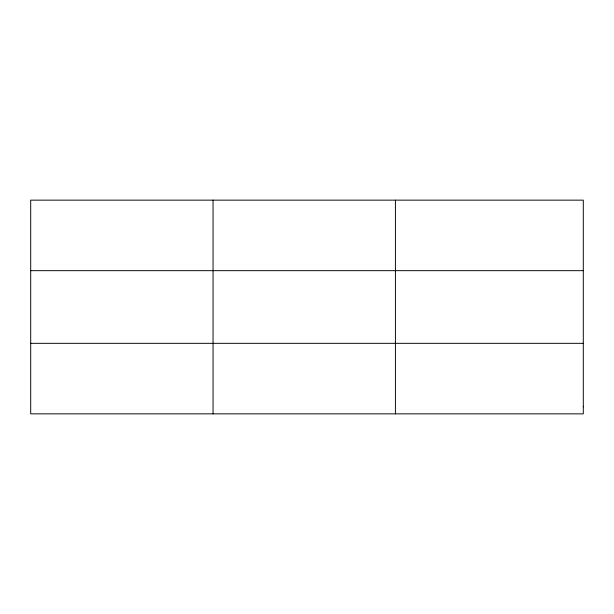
<?xml version="1.0" encoding="UTF-8"?>
<svg xmlns="http://www.w3.org/2000/svg" width="614" height="614" viewBox="0 0 614 614"><rect width="100%" height="100%" fill="white"/><g stroke="black" fill="none" stroke-linecap="round" stroke-linejoin="round"><path stroke-width="0.92" d="M213.058 200.149L213.058 413.851M395.416 200.149L395.416 413.851M30.7 270.667L583.3 270.667M30.7 343.333L583.3 343.333M583.3 406.798L583.3 413.851L30.7 413.851L30.7 200.149L583.3 200.149L583.3 406.798"/></g></svg>
